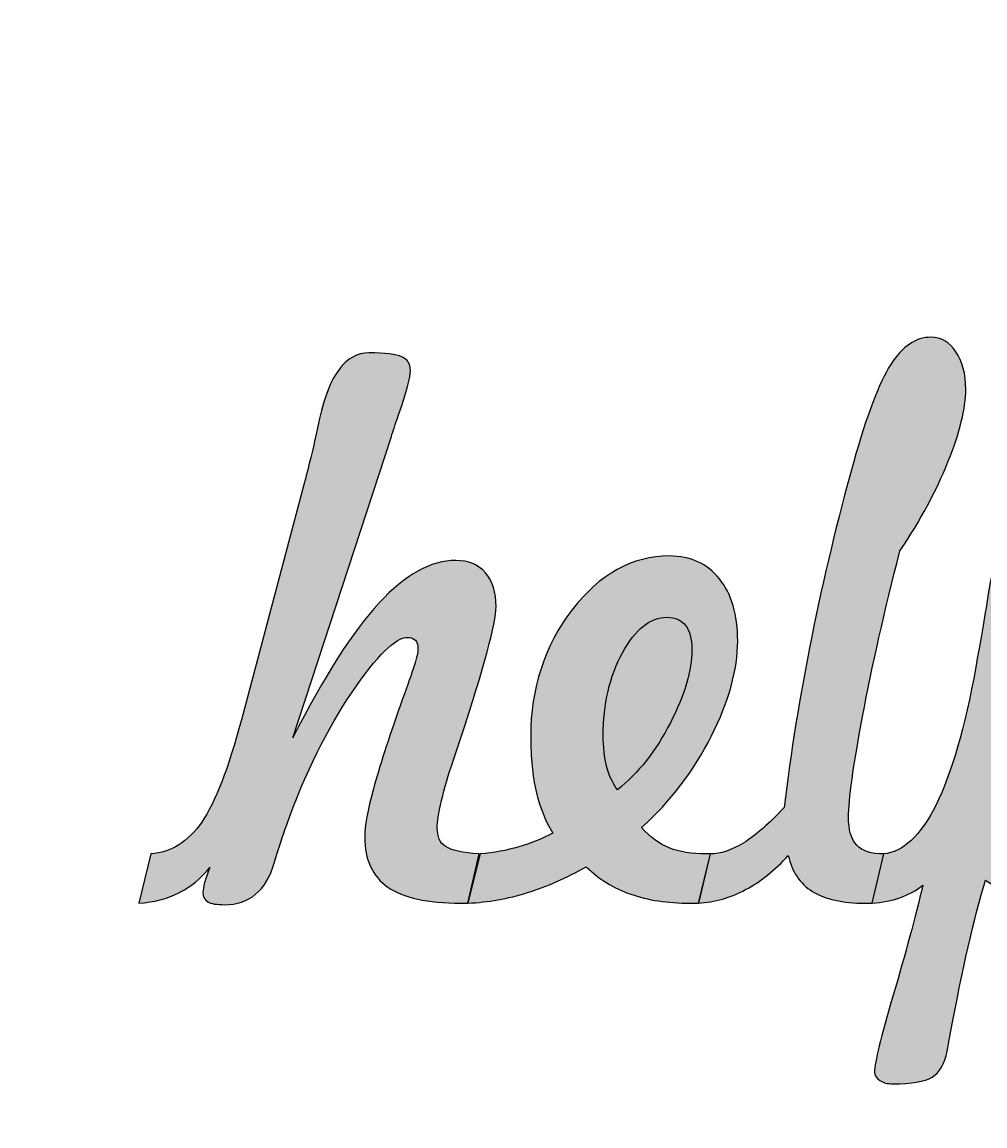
# Model space of a CAD drawing. Extents: x -236 to 261, y -182 to 182.
# Drawn here: x 53.83 to 62.92, y 5.43 to 15.86 of the extents above; entities that cross this region are included whole.
import ezdxf

# ---------------------------------------------------------------- set-up
doc = ezdxf.new("R2010")
doc.units = 0
doc.header["$MEASUREMENT"] = 0
doc.layers.add('CALQUE_PAR_D_FAUT', color=7, linetype='CONTINUOUS')

msp = doc.modelspace()

# ---------------------------------------------------------------- hatches: boundary and pattern name
at = {"layer": 'CALQUE_PAR_D_FAUT'}
h = msp.add_hatch(color=250, dxfattribs=at)
edge = h.paths.add_edge_path()
edge.add_spline(control_points=[(60.219, 7.5381), (60.219, 7.5381), (60.3274, 8.0038), (60.3274, 8.0038), (60.4269, 8.0038), (60.5324, 8.0391), (60.6456, 8.1084), (60.7579, 8.179), (60.8847, 8.2895), (61.0263, 8.4412), (61.0888, 8.9633), (61.1766, 9.5007), (61.2879, 10.0558), (61.3991, 10.6108), (61.531, 11.1588), (61.6813, 11.7009), (61.8072, 12.1489), (61.9253, 12.4582), (62.0347, 12.6299), (62.145, 12.8004), (62.2709, 12.8863), (62.4143, 12.8863), (62.5101, 12.8863), (62.5881, 12.8404), (62.6506, 12.7487), (62.7121, 12.6569), (62.7433, 12.5382), (62.7433, 12.3935), (62.7433, 12.2148), (62.6877, 11.9867), (62.5754, 11.7091), (62.4641, 11.4328), (62.3128, 11.1518), (62.1215, 10.8672), (61.9751, 10.2992), (61.857, 9.7783), (61.7681, 9.3032), (61.6793, 8.8269), (61.6354, 8.5118), (61.6354, 8.3554), (61.6354, 8.2307), (61.6608, 8.1414), (61.7125, 8.0861), (61.7642, 8.0308), (61.8501, 8.0038), (61.9702, 8.0038), (61.9702, 8.0038), (61.8589, 7.5381), (61.8589, 7.5381), (61.8589, 7.5381), (61.7925, 7.5381), (61.7925, 7.5381), (61.5788, 7.5381), (61.4128, 7.5746), (61.2947, 7.6486), (61.1766, 7.7216), (61.1005, 7.8356), (61.0664, 7.9897), (60.9404, 7.8497), (60.8057, 7.7415), (60.6622, 7.6663), (60.5197, 7.5899), (60.3713, 7.5475), (60.219, 7.5381)], knot_values=[0, 0, 0, 0, 0.047619, 0.047619, 0.047619, 0.0952381, 0.0952381, 0.0952381, 0.1428571, 0.1428571, 0.1428571, 0.1904762, 0.1904762, 0.1904762, 0.2380952, 0.2380952, 0.2380952, 0.2857143, 0.2857143, 0.2857143, 0.3333333, 0.3333333, 0.3333333, 0.3809524, 0.3809524, 0.3809524, 0.4285714, 0.4285714, 0.4285714, 0.4761905, 0.4761905, 0.4761905, 0.5238095, 0.5238095, 0.5238095, 0.5714286, 0.5714286, 0.5714286, 0.6190476, 0.6190476, 0.6190476, 0.6666667, 0.6666667, 0.6666667, 0.7142857, 0.7142857, 0.7142857, 0.7619048, 0.7619048, 0.7619048, 0.8095238, 0.8095238, 0.8095238, 0.8571429, 0.8571429, 0.8571429, 0.9047619, 0.9047619, 0.9047619, 0.952381, 0.952381, 0.952381, 1, 1, 1, 1], degree=3, periodic=1)
h = msp.add_hatch(color=250, dxfattribs=at)
edge = h.paths.add_edge_path()
edge.add_spline(control_points=[(55.6001, 7.8756), (55.5171, 7.7721), (55.4194, 7.6922), (55.3082, 7.6369), (55.1969, 7.5804), (55.071, 7.5475), (54.9304, 7.5381), (54.9304, 7.5381), (55.0427, 8.0038), (55.0427, 8.0038), (55.234, 8.0179), (55.394, 8.1178), (55.523, 8.3036), (55.6508, 8.4894), (55.7757, 8.8116), (55.8977, 9.2714), (55.8977, 9.2714), (56.4952, 11.5175), (56.4952, 11.5175), (56.5381, 11.6786), (56.5859, 11.8785), (56.6377, 12.1172), (56.7275, 12.5311), (56.8826, 12.7381), (57.1033, 12.7381), (57.2565, 12.7381), (57.36, 12.7263), (57.4136, 12.7016), (57.4684, 12.6781), (57.4957, 12.6358), (57.4957, 12.5758), (57.4957, 12.5123), (57.4586, 12.37), (57.3834, 12.1525), (57.3531, 12.0643), (57.3307, 11.9973), (57.3151, 11.949), (57.3151, 11.949), (56.3829, 9.1021), (56.3829, 9.1021), (56.6806, 9.683), (56.9529, 10.1075), (57.1999, 10.3756), (57.4469, 10.6426), (57.688, 10.7766), (57.9242, 10.7766), (58.0443, 10.7766), (58.138, 10.7378), (58.2043, 10.6614), (58.2717, 10.5838), (58.3049, 10.4768), (58.3049, 10.3392), (58.3049, 10.1851), (58.1936, 9.7736), (57.9711, 9.1021), (57.9711, 9.1021), (57.9027, 8.8928), (57.9027, 8.8928), (57.8549, 8.7552), (57.8178, 8.6258), (57.7895, 8.5071), (57.7621, 8.3871), (57.7485, 8.3025), (57.7485, 8.2519), (57.7485, 8.1672), (57.7748, 8.1073), (57.8285, 8.0732), (57.8812, 8.0379), (57.9877, 8.0155), (58.1448, 8.0038), (58.1448, 8.0038), (58.0365, 7.5381), (58.0365, 7.5381), (58.0365, 7.5381), (57.9711, 7.5381), (57.9711, 7.5381), (57.6577, 7.5381), (57.4283, 7.5887), (57.2819, 7.6898), (57.1365, 7.7909), (57.0633, 7.9497), (57.0633, 8.1649), (57.0633, 8.2637), (57.0906, 8.4154), (57.1462, 8.62), (57.2019, 8.8246), (57.2858, 9.0856), (57.398, 9.402), (57.398, 9.402), (57.4205, 9.4678), (57.4205, 9.4678), (57.5182, 9.7312), (57.567, 9.8876), (57.567, 9.9358), (57.567, 9.9758), (57.5592, 10.004), (57.5426, 10.0229), (57.5269, 10.0405), (57.5016, 10.0499), (57.4674, 10.0499), (57.3541, 10.0499), (57.1804, 9.8782), (56.9451, 9.5337), (56.7099, 9.1891), (56.503, 8.7705), (56.3262, 8.2789), (56.2901, 8.1802), (56.2511, 8.0602), (56.2091, 7.9168), (56.1291, 7.6545), (55.9729, 7.524), (55.7406, 7.524), (55.6645, 7.524), (55.6108, 7.5322), (55.5805, 7.5499), (55.5503, 7.5675), (55.5347, 7.5981), (55.5347, 7.6416), (55.5347, 7.6639), (55.5395, 7.6945), (55.5503, 7.7333), (55.561, 7.7709), (55.5776, 7.8192), (55.6001, 7.8756)], knot_values=[0, 0, 0, 0, 0.0243902, 0.0243902, 0.0243902, 0.0487805, 0.0487805, 0.0487805, 0.0731707, 0.0731707, 0.0731707, 0.097561, 0.097561, 0.097561, 0.1219512, 0.1219512, 0.1219512, 0.1463415, 0.1463415, 0.1463415, 0.1707317, 0.1707317, 0.1707317, 0.195122, 0.195122, 0.195122, 0.2195122, 0.2195122, 0.2195122, 0.2439024, 0.2439024, 0.2439024, 0.2682927, 0.2682927, 0.2682927, 0.2926829, 0.2926829, 0.2926829, 0.3170732, 0.3170732, 0.3170732, 0.3414634, 0.3414634, 0.3414634, 0.3658537, 0.3658537, 0.3658537, 0.3902439, 0.3902439, 0.3902439, 0.4146341, 0.4146341, 0.4146341, 0.4390244, 0.4390244, 0.4390244, 0.4634146, 0.4634146, 0.4634146, 0.4878049, 0.4878049, 0.4878049, 0.5121951, 0.5121951, 0.5121951, 0.5365854, 0.5365854, 0.5365854, 0.5609756, 0.5609756, 0.5609756, 0.5853659, 0.5853659, 0.5853659, 0.6097561, 0.6097561, 0.6097561, 0.6341463, 0.6341463, 0.6341463, 0.6585366, 0.6585366, 0.6585366, 0.6829268, 0.6829268, 0.6829268, 0.7073171, 0.7073171, 0.7073171, 0.7317073, 0.7317073, 0.7317073, 0.7560976, 0.7560976, 0.7560976, 0.7804878, 0.7804878, 0.7804878, 0.804878, 0.804878, 0.804878, 0.8292683, 0.8292683, 0.8292683, 0.8536585, 0.8536585, 0.8536585, 0.8780488, 0.8780488, 0.8780488, 0.902439, 0.902439, 0.902439, 0.9268293, 0.9268293, 0.9268293, 0.9512195, 0.9512195, 0.9512195, 0.9756098, 0.9756098, 0.9756098, 1, 1, 1, 1], degree=3, periodic=1)
h = msp.add_hatch(color=250, dxfattribs=at)
edge = h.paths.add_edge_path()
edge.add_spline(control_points=[(62.9297, 7.7557), (62.8233, 7.4029), (62.7121, 6.9172), (62.5959, 6.2987), (62.5842, 6.2305), (62.5745, 6.1776), (62.5667, 6.1411), (62.5442, 6.0188), (62.4974, 5.9365), (62.426, 5.8942), (62.3538, 5.8518), (62.2299, 5.8307), (62.0532, 5.8307), (62.0035, 5.8307), (61.9624, 5.8412), (61.9302, 5.8636), (61.898, 5.8847), (61.8814, 5.9118), (61.8814, 5.9447), (61.8814, 6.0317), (61.9399, 6.2728), (62.0571, 6.6691), (62.1742, 7.0654), (62.2679, 7.4123), (62.3382, 7.7074), (62.2718, 7.6569), (62.1996, 7.6181), (62.1215, 7.5899), (62.0435, 7.5628), (61.9546, 7.5452), (61.856, 7.5381), (61.856, 7.5381), (61.9644, 8.0038), (61.9644, 8.0038), (62.3372, 8.0355), (62.6291, 8.6235), (62.839, 9.7677), (62.839, 9.7677), (62.8526, 9.85), (62.8526, 9.85), (62.8829, 10.0111), (62.918, 10.2145), (62.9561, 10.4627), (63.0489, 11.053), (63.2285, 11.3481), (63.493, 11.3481), (63.5828, 11.3481), (63.6472, 11.3352), (63.6882, 11.3105), (63.7292, 11.2846), (63.7497, 11.2458), (63.7497, 11.1929), (63.7497, 11.1353), (63.6863, 10.8754), (63.5584, 10.4109), (63.4559, 10.0323), (63.3709, 9.7171), (63.3046, 9.4643), (63.5477, 9.9676), (63.7614, 10.3192), (63.943, 10.5191), (64.1246, 10.719), (64.3178, 10.819), (64.5219, 10.819), (64.72, 10.819), (64.883, 10.7355), (65.0109, 10.5697), (65.1388, 10.4027), (65.2022, 10.1875), (65.2022, 9.9229), (65.2022, 9.6195), (65.1319, 9.3149), (64.9904, 9.008), (64.8498, 8.7011), (64.6448, 8.4071), (64.3754, 8.1237), (64.4613, 8.0826), (64.557, 8.052), (64.6634, 8.0332), (64.7688, 8.0132), (64.8859, 8.0038), (65.0138, 8.0038), (65.0138, 8.0038), (64.9015, 7.5381), (64.9015, 7.5381), (64.9015, 7.5381), (64.8273, 7.5381), (64.8273, 7.5381), (64.6712, 7.5381), (64.5267, 7.5581), (64.3929, 7.5969), (64.2592, 7.6357), (64.1363, 7.6957), (64.024, 7.7768), (63.9254, 7.7169), (63.8219, 7.671), (63.7155, 7.6369), (63.6092, 7.604), (63.5047, 7.5875), (63.4041, 7.5875), (63.3241, 7.5875), (63.245, 7.6016), (63.167, 7.631), (63.0889, 7.6592), (63.0098, 7.7016), (62.9297, 7.7557)], knot_values=[0, 0, 0, 0, 0.0285714, 0.0285714, 0.0285714, 0.0571429, 0.0571429, 0.0571429, 0.0857143, 0.0857143, 0.0857143, 0.1142857, 0.1142857, 0.1142857, 0.1428571, 0.1428571, 0.1428571, 0.1714286, 0.1714286, 0.1714286, 0.2, 0.2, 0.2, 0.2285714, 0.2285714, 0.2285714, 0.2571429, 0.2571429, 0.2571429, 0.2857143, 0.2857143, 0.2857143, 0.3142857, 0.3142857, 0.3142857, 0.3428571, 0.3428571, 0.3428571, 0.3714286, 0.3714286, 0.3714286, 0.4, 0.4, 0.4, 0.4285714, 0.4285714, 0.4285714, 0.4571429, 0.4571429, 0.4571429, 0.4857143, 0.4857143, 0.4857143, 0.5142857, 0.5142857, 0.5142857, 0.5428571, 0.5428571, 0.5428571, 0.5714286, 0.5714286, 0.5714286, 0.6, 0.6, 0.6, 0.6285714, 0.6285714, 0.6285714, 0.6571429, 0.6571429, 0.6571429, 0.6857143, 0.6857143, 0.6857143, 0.7142857, 0.7142857, 0.7142857, 0.7428571, 0.7428571, 0.7428571, 0.7714286, 0.7714286, 0.7714286, 0.8, 0.8, 0.8, 0.8285714, 0.8285714, 0.8285714, 0.8571429, 0.8571429, 0.8571429, 0.8857143, 0.8857143, 0.8857143, 0.9142857, 0.9142857, 0.9142857, 0.9428571, 0.9428571, 0.9428571, 0.9714286, 0.9714286, 0.9714286, 1, 1, 1, 1], degree=3, periodic=1)
h = msp.add_hatch(color=250, dxfattribs=at)
edge = h.paths.add_edge_path()
edge.add_spline(control_points=[(59.157, 7.8827), (58.9726, 7.7768), (58.787, 7.6957), (58.6016, 7.6381), (58.4151, 7.5804), (58.2287, 7.5475), (58.0394, 7.5381), (58.0394, 7.5381), (58.1545, 8.0038), (58.1545, 8.0038), (58.2853, 8.0155), (58.4073, 8.0367), (58.5186, 8.0696), (58.6299, 8.1014), (58.7382, 8.1449), (58.8427, 8.2002), (58.7704, 8.3154), (58.7177, 8.4459), (58.6836, 8.5929), (58.6494, 8.7399), (58.6319, 8.9128), (58.6319, 9.1103), (58.6319, 9.5689), (58.7617, 9.9688), (59.0223, 10.3086), (59.2829, 10.6485), (59.5904, 10.819), (59.9448, 10.819), (60.1429, 10.819), (60.3, 10.7472), (60.4152, 10.6038), (60.5304, 10.4603), (60.588, 10.2639), (60.588, 10.0158), (60.588, 9.7453), (60.5051, 9.4455), (60.34, 9.1186), (60.1751, 8.7917), (59.9555, 8.5024), (59.6802, 8.2519), (59.7602, 8.1625), (59.8471, 8.099), (59.9418, 8.0602), (60.0365, 8.0226), (60.1527, 8.0038), (60.2903, 8.0038), (60.2903, 8.0038), (60.3303, 8.0038), (60.3303, 8.0038), (60.3303, 8.0038), (60.218, 7.5381), (60.218, 7.5381), (60.218, 7.5381), (60.14, 7.5381), (60.14, 7.5381), (59.9272, 7.5381), (59.7388, 7.5663), (59.5777, 7.6228), (59.4157, 7.6792), (59.2751, 7.7662), (59.157, 7.8827)], knot_values=[0, 0, 0, 0, 0.05, 0.05, 0.05, 0.1, 0.1, 0.1, 0.15, 0.15, 0.15, 0.2, 0.2, 0.2, 0.25, 0.25, 0.25, 0.3, 0.3, 0.3, 0.35, 0.35, 0.35, 0.4, 0.4, 0.4, 0.45, 0.45, 0.45, 0.5, 0.5, 0.5, 0.55, 0.55, 0.55, 0.6, 0.6, 0.6, 0.65, 0.65, 0.65, 0.7, 0.7, 0.7, 0.75, 0.75, 0.75, 0.8, 0.8, 0.8, 0.85, 0.85, 0.85, 0.9, 0.9, 0.9, 0.95, 0.95, 0.95, 1, 1, 1, 1], degree=3, periodic=1)
h = msp.add_hatch(color=250, dxfattribs=at)
edge = h.paths.add_edge_path()
edge.add_spline(control_points=[(59.4518, 8.6106), (59.65, 8.767), (59.8168, 8.9775), (59.9516, 9.2432), (60.0873, 9.5078), (60.1546, 9.7395), (60.1546, 9.937), (60.1546, 10.0358), (60.1351, 10.1111), (60.0951, 10.1628), (60.0551, 10.2145), (59.9965, 10.2404), (59.9203, 10.2404), (59.7622, 10.2404), (59.6217, 10.1287), (59.4997, 9.9041), (59.3776, 9.6807), (59.3171, 9.4208), (59.3171, 9.1244), (59.3171, 9.0116), (59.3278, 8.914), (59.3483, 8.8328), (59.3698, 8.7517), (59.4039, 8.6776), (59.4518, 8.6106)], knot_values=[0, 0, 0, 0, 0.125, 0.125, 0.125, 0.25, 0.25, 0.25, 0.375, 0.375, 0.375, 0.5, 0.5, 0.5, 0.625, 0.625, 0.625, 0.75, 0.75, 0.75, 0.875, 0.875, 0.875, 1, 1, 1, 1], degree=3, periodic=1)

# ---------------------------------------------------------------- linework, layer by layer
at = {"layer": 'CALQUE_PAR_D_FAUT', "color": 1}
msp.add_open_spline([(-230.5187, 181.5562), (-231.8457, 181.5553), (-233.1179, 181.0274), (-234.0556, 180.0885), (-234.9933, 179.1497), (-235.5196, 177.8831), (-235.5187, 176.5562), (-235.5187, 176.5562), (-235.5187, -8.4438), (-235.5187, -8.4438), (-235.5179, -9.7708), (-234.99, -11.043), (-234.0511, -11.9807), (-233.1123, -12.9184), (-231.8457, -13.4447), (-230.5187, -13.4438), (-230.5187, -13.4438), (115.1243, -13.4438), (115.1243, -13.4438), (116.4513, -13.443), (117.7235, -12.9151), (118.6612, -11.9762), (119.5989, -11.0373), (120.1252, -9.7708), (120.1243, -8.4438), (120.1243, -8.4438), (120.1243, 88.0484), (120.1243, 88.0484), (120.1243, 88.0484), (120.1243, 96.0484), (120.1243, 96.0484), (120.1243, 96.0484), (120.1243, 176.5562), (120.1243, 176.5562), (120.1235, 177.8831), (119.5956, 179.1553), (118.6567, 180.093), (117.7179, 181.0307), (116.4513, 181.557), (115.1243, 181.5562), (115.1243, 181.5562), (-230.5187, 181.5562), (-230.5187, 181.5562), (-230.5187, 181.5562), (-230.5187, 181.5562), (-230.5187, 181.5562)], degree=3, knots=[0, 0, 0, 0, 0.0666667, 0.0666667, 0.0666667, 0.1333333, 0.1333333, 0.1333333, 0.2, 0.2, 0.2, 0.2666667, 0.2666667, 0.2666667, 0.3333333, 0.3333333, 0.3333333, 0.4, 0.4, 0.4, 0.4666667, 0.4666667, 0.4666667, 0.5333333, 0.5333333, 0.5333333, 0.6, 0.6, 0.6, 0.6666667, 0.6666667, 0.6666667, 0.7333333, 0.7333333, 0.7333333, 0.8, 0.8, 0.8, 0.8666667, 0.8666667, 0.8666667, 0.9333333, 0.9333333, 0.9333333, 1, 1, 1, 1], dxfattribs=at)
at = {"layer": 'CALQUE_PAR_D_FAUT', "color": 250}
for points, knots in [([(60.219, 7.5381), (60.219, 7.5381), (60.3274, 8.0038), (60.3274, 8.0038), (60.4269, 8.0038), (60.5324, 8.0391), (60.6456, 8.1084), (60.7579, 8.179), (60.8847, 8.2895), (61.0263, 8.4412), (61.0888, 8.9633), (61.1766, 9.5007), (61.2879, 10.0558), (61.3991, 10.6108), (61.531, 11.1588), (61.6813, 11.7009), (61.8072, 12.1489), (61.9253, 12.4582), (62.0347, 12.6299), (62.145, 12.8004), (62.2709, 12.8863), (62.4143, 12.8863), (62.5101, 12.8863), (62.5881, 12.8404), (62.6506, 12.7487), (62.7121, 12.6569), (62.7433, 12.5382), (62.7433, 12.3935), (62.7433, 12.2148), (62.6877, 11.9867), (62.5754, 11.7091), (62.4641, 11.4328), (62.3128, 11.1518), (62.1215, 10.8672), (61.9751, 10.2992), (61.857, 9.7783), (61.7681, 9.3032), (61.6793, 8.8269), (61.6354, 8.5118), (61.6354, 8.3554), (61.6354, 8.2307), (61.6608, 8.1414), (61.7125, 8.0861), (61.7642, 8.0308), (61.8501, 8.0038), (61.9702, 8.0038), (61.9702, 8.0038), (61.8589, 7.5381), (61.8589, 7.5381), (61.8589, 7.5381), (61.7925, 7.5381), (61.7925, 7.5381), (61.5788, 7.5381), (61.4128, 7.5746), (61.2947, 7.6486), (61.1766, 7.7216), (61.1005, 7.8356), (61.0664, 7.9897), (60.9404, 7.8497), (60.8057, 7.7415), (60.6622, 7.6663), (60.5197, 7.5899), (60.3713, 7.5475), (60.219, 7.5381)], [0, 0, 0, 0, 0.047619, 0.047619, 0.047619, 0.0952381, 0.0952381, 0.0952381, 0.1428571, 0.1428571, 0.1428571, 0.1904762, 0.1904762, 0.1904762, 0.2380952, 0.2380952, 0.2380952, 0.2857143, 0.2857143, 0.2857143, 0.3333333, 0.3333333, 0.3333333, 0.3809524, 0.3809524, 0.3809524, 0.4285714, 0.4285714, 0.4285714, 0.4761905, 0.4761905, 0.4761905, 0.5238095, 0.5238095, 0.5238095, 0.5714286, 0.5714286, 0.5714286, 0.6190476, 0.6190476, 0.6190476, 0.6666667, 0.6666667, 0.6666667, 0.7142857, 0.7142857, 0.7142857, 0.7619048, 0.7619048, 0.7619048, 0.8095238, 0.8095238, 0.8095238, 0.8571429, 0.8571429, 0.8571429, 0.9047619, 0.9047619, 0.9047619, 0.952381, 0.952381, 0.952381, 1, 1, 1, 1]), ([(55.6001, 7.8756), (55.5171, 7.7721), (55.4194, 7.6922), (55.3082, 7.6369), (55.1969, 7.5804), (55.071, 7.5475), (54.9304, 7.5381), (54.9304, 7.5381), (55.0427, 8.0038), (55.0427, 8.0038), (55.234, 8.0179), (55.394, 8.1178), (55.523, 8.3036), (55.6508, 8.4894), (55.7757, 8.8116), (55.8977, 9.2714), (55.8977, 9.2714), (56.4952, 11.5175), (56.4952, 11.5175), (56.5381, 11.6786), (56.5859, 11.8785), (56.6377, 12.1172), (56.7275, 12.5311), (56.8826, 12.7381), (57.1033, 12.7381), (57.2565, 12.7381), (57.36, 12.7263), (57.4136, 12.7016), (57.4684, 12.6781), (57.4957, 12.6358), (57.4957, 12.5758), (57.4957, 12.5123), (57.4586, 12.37), (57.3834, 12.1525), (57.3531, 12.0643), (57.3307, 11.9973), (57.3151, 11.949), (57.3151, 11.949), (56.3829, 9.1021), (56.3829, 9.1021), (56.6806, 9.683), (56.9529, 10.1075), (57.1999, 10.3756), (57.4469, 10.6426), (57.688, 10.7766), (57.9242, 10.7766), (58.0443, 10.7766), (58.138, 10.7378), (58.2043, 10.6614), (58.2717, 10.5838), (58.3049, 10.4768), (58.3049, 10.3392), (58.3049, 10.1851), (58.1936, 9.7736), (57.9711, 9.1021), (57.9711, 9.1021), (57.9027, 8.8928), (57.9027, 8.8928), (57.8549, 8.7552), (57.8178, 8.6258), (57.7895, 8.5071), (57.7621, 8.3871), (57.7485, 8.3025), (57.7485, 8.2519), (57.7485, 8.1672), (57.7748, 8.1073), (57.8285, 8.0732), (57.8812, 8.0379), (57.9877, 8.0155), (58.1448, 8.0038), (58.1448, 8.0038), (58.0365, 7.5381), (58.0365, 7.5381), (58.0365, 7.5381), (57.9711, 7.5381), (57.9711, 7.5381), (57.6577, 7.5381), (57.4283, 7.5887), (57.2819, 7.6898), (57.1365, 7.7909), (57.0633, 7.9497), (57.0633, 8.1649), (57.0633, 8.2637), (57.0906, 8.4154), (57.1462, 8.62), (57.2019, 8.8246), (57.2858, 9.0856), (57.398, 9.402), (57.398, 9.402), (57.4205, 9.4678), (57.4205, 9.4678), (57.5182, 9.7312), (57.567, 9.8876), (57.567, 9.9358), (57.567, 9.9758), (57.5592, 10.004), (57.5426, 10.0229), (57.5269, 10.0405), (57.5016, 10.0499), (57.4674, 10.0499), (57.3541, 10.0499), (57.1804, 9.8782), (56.9451, 9.5337), (56.7099, 9.1891), (56.503, 8.7705), (56.3262, 8.2789), (56.2901, 8.1802), (56.2511, 8.0602), (56.2091, 7.9168), (56.1291, 7.6545), (55.9729, 7.524), (55.7406, 7.524), (55.6645, 7.524), (55.6108, 7.5322), (55.5805, 7.5499), (55.5503, 7.5675), (55.5347, 7.5981), (55.5347, 7.6416), (55.5347, 7.6639), (55.5395, 7.6945), (55.5503, 7.7333), (55.561, 7.7709), (55.5776, 7.8192), (55.6001, 7.8756)], [0, 0, 0, 0, 0.0243902, 0.0243902, 0.0243902, 0.0487805, 0.0487805, 0.0487805, 0.0731707, 0.0731707, 0.0731707, 0.097561, 0.097561, 0.097561, 0.1219512, 0.1219512, 0.1219512, 0.1463415, 0.1463415, 0.1463415, 0.1707317, 0.1707317, 0.1707317, 0.195122, 0.195122, 0.195122, 0.2195122, 0.2195122, 0.2195122, 0.2439024, 0.2439024, 0.2439024, 0.2682927, 0.2682927, 0.2682927, 0.2926829, 0.2926829, 0.2926829, 0.3170732, 0.3170732, 0.3170732, 0.3414634, 0.3414634, 0.3414634, 0.3658537, 0.3658537, 0.3658537, 0.3902439, 0.3902439, 0.3902439, 0.4146341, 0.4146341, 0.4146341, 0.4390244, 0.4390244, 0.4390244, 0.4634146, 0.4634146, 0.4634146, 0.4878049, 0.4878049, 0.4878049, 0.5121951, 0.5121951, 0.5121951, 0.5365854, 0.5365854, 0.5365854, 0.5609756, 0.5609756, 0.5609756, 0.5853659, 0.5853659, 0.5853659, 0.6097561, 0.6097561, 0.6097561, 0.6341463, 0.6341463, 0.6341463, 0.6585366, 0.6585366, 0.6585366, 0.6829268, 0.6829268, 0.6829268, 0.7073171, 0.7073171, 0.7073171, 0.7317073, 0.7317073, 0.7317073, 0.7560976, 0.7560976, 0.7560976, 0.7804878, 0.7804878, 0.7804878, 0.804878, 0.804878, 0.804878, 0.8292683, 0.8292683, 0.8292683, 0.8536585, 0.8536585, 0.8536585, 0.8780488, 0.8780488, 0.8780488, 0.902439, 0.902439, 0.902439, 0.9268293, 0.9268293, 0.9268293, 0.9512195, 0.9512195, 0.9512195, 0.9756098, 0.9756098, 0.9756098, 1, 1, 1, 1]), ([(62.9297, 7.7557), (62.8233, 7.4029), (62.7121, 6.9172), (62.5959, 6.2987), (62.5842, 6.2305), (62.5745, 6.1776), (62.5667, 6.1411), (62.5442, 6.0188), (62.4974, 5.9365), (62.426, 5.8942), (62.3538, 5.8518), (62.2299, 5.8307), (62.0532, 5.8307), (62.0035, 5.8307), (61.9624, 5.8412), (61.9302, 5.8636), (61.898, 5.8847), (61.8814, 5.9118), (61.8814, 5.9447), (61.8814, 6.0317), (61.9399, 6.2728), (62.0571, 6.6691), (62.1742, 7.0654), (62.2679, 7.4123), (62.3382, 7.7074), (62.2718, 7.6569), (62.1996, 7.6181), (62.1215, 7.5899), (62.0435, 7.5628), (61.9546, 7.5452), (61.856, 7.5381), (61.856, 7.5381), (61.9644, 8.0038), (61.9644, 8.0038), (62.3372, 8.0355), (62.6291, 8.6235), (62.839, 9.7677), (62.839, 9.7677), (62.8526, 9.85), (62.8526, 9.85), (62.8829, 10.0111), (62.918, 10.2145), (62.9561, 10.4627), (63.0489, 11.053), (63.2285, 11.3481), (63.493, 11.3481), (63.5828, 11.3481), (63.6472, 11.3352), (63.6882, 11.3105), (63.7292, 11.2846), (63.7497, 11.2458), (63.7497, 11.1929), (63.7497, 11.1353), (63.6863, 10.8754), (63.5584, 10.4109), (63.4559, 10.0323), (63.3709, 9.7171), (63.3046, 9.4643), (63.5477, 9.9676), (63.7614, 10.3192), (63.943, 10.5191), (64.1246, 10.719), (64.3178, 10.819), (64.5219, 10.819), (64.72, 10.819), (64.883, 10.7355), (65.0109, 10.5697), (65.1388, 10.4027), (65.2022, 10.1875), (65.2022, 9.9229), (65.2022, 9.6195), (65.1319, 9.3149), (64.9904, 9.008), (64.8498, 8.7011), (64.6448, 8.4071), (64.3754, 8.1237), (64.4613, 8.0826), (64.557, 8.052), (64.6634, 8.0332), (64.7688, 8.0132), (64.8859, 8.0038), (65.0138, 8.0038), (65.0138, 8.0038), (64.9015, 7.5381), (64.9015, 7.5381), (64.9015, 7.5381), (64.8273, 7.5381), (64.8273, 7.5381), (64.6712, 7.5381), (64.5267, 7.5581), (64.3929, 7.5969), (64.2592, 7.6357), (64.1363, 7.6957), (64.024, 7.7768), (63.9254, 7.7169), (63.8219, 7.671), (63.7155, 7.6369), (63.6092, 7.604), (63.5047, 7.5875), (63.4041, 7.5875), (63.3241, 7.5875), (63.245, 7.6016), (63.167, 7.631), (63.0889, 7.6592), (63.0098, 7.7016), (62.9297, 7.7557)], [0, 0, 0, 0, 0.0285714, 0.0285714, 0.0285714, 0.0571429, 0.0571429, 0.0571429, 0.0857143, 0.0857143, 0.0857143, 0.1142857, 0.1142857, 0.1142857, 0.1428571, 0.1428571, 0.1428571, 0.1714286, 0.1714286, 0.1714286, 0.2, 0.2, 0.2, 0.2285714, 0.2285714, 0.2285714, 0.2571429, 0.2571429, 0.2571429, 0.2857143, 0.2857143, 0.2857143, 0.3142857, 0.3142857, 0.3142857, 0.3428571, 0.3428571, 0.3428571, 0.3714286, 0.3714286, 0.3714286, 0.4, 0.4, 0.4, 0.4285714, 0.4285714, 0.4285714, 0.4571429, 0.4571429, 0.4571429, 0.4857143, 0.4857143, 0.4857143, 0.5142857, 0.5142857, 0.5142857, 0.5428571, 0.5428571, 0.5428571, 0.5714286, 0.5714286, 0.5714286, 0.6, 0.6, 0.6, 0.6285714, 0.6285714, 0.6285714, 0.6571429, 0.6571429, 0.6571429, 0.6857143, 0.6857143, 0.6857143, 0.7142857, 0.7142857, 0.7142857, 0.7428571, 0.7428571, 0.7428571, 0.7714286, 0.7714286, 0.7714286, 0.8, 0.8, 0.8, 0.8285714, 0.8285714, 0.8285714, 0.8571429, 0.8571429, 0.8571429, 0.8857143, 0.8857143, 0.8857143, 0.9142857, 0.9142857, 0.9142857, 0.9428571, 0.9428571, 0.9428571, 0.9714286, 0.9714286, 0.9714286, 1, 1, 1, 1]), ([(59.157, 7.8827), (58.9726, 7.7768), (58.787, 7.6957), (58.6016, 7.6381), (58.4151, 7.5804), (58.2287, 7.5475), (58.0394, 7.5381), (58.0394, 7.5381), (58.1545, 8.0038), (58.1545, 8.0038), (58.2853, 8.0155), (58.4073, 8.0367), (58.5186, 8.0696), (58.6299, 8.1014), (58.7382, 8.1449), (58.8427, 8.2002), (58.7704, 8.3154), (58.7177, 8.4459), (58.6836, 8.5929), (58.6494, 8.7399), (58.6319, 8.9128), (58.6319, 9.1103), (58.6319, 9.5689), (58.7617, 9.9688), (59.0223, 10.3086), (59.2829, 10.6485), (59.5904, 10.819), (59.9448, 10.819), (60.1429, 10.819), (60.3, 10.7472), (60.4152, 10.6038), (60.5304, 10.4603), (60.588, 10.2639), (60.588, 10.0158), (60.588, 9.7453), (60.5051, 9.4455), (60.34, 9.1186), (60.1751, 8.7917), (59.9555, 8.5024), (59.6802, 8.2519), (59.7602, 8.1625), (59.8471, 8.099), (59.9418, 8.0602), (60.0365, 8.0226), (60.1527, 8.0038), (60.2903, 8.0038), (60.2903, 8.0038), (60.3303, 8.0038), (60.3303, 8.0038), (60.3303, 8.0038), (60.218, 7.5381), (60.218, 7.5381), (60.218, 7.5381), (60.14, 7.5381), (60.14, 7.5381), (59.9272, 7.5381), (59.7388, 7.5663), (59.5777, 7.6228), (59.4157, 7.6792), (59.2751, 7.7662), (59.157, 7.8827)], [0, 0, 0, 0, 0.05, 0.05, 0.05, 0.1, 0.1, 0.1, 0.15, 0.15, 0.15, 0.2, 0.2, 0.2, 0.25, 0.25, 0.25, 0.3, 0.3, 0.3, 0.35, 0.35, 0.35, 0.4, 0.4, 0.4, 0.45, 0.45, 0.45, 0.5, 0.5, 0.5, 0.55, 0.55, 0.55, 0.6, 0.6, 0.6, 0.65, 0.65, 0.65, 0.7, 0.7, 0.7, 0.75, 0.75, 0.75, 0.8, 0.8, 0.8, 0.85, 0.85, 0.85, 0.9, 0.9, 0.9, 0.95, 0.95, 0.95, 1, 1, 1, 1]), ([(59.4518, 8.6106), (59.65, 8.767), (59.8168, 8.9775), (59.9516, 9.2432), (60.0873, 9.5078), (60.1546, 9.7395), (60.1546, 9.937), (60.1546, 10.0358), (60.1351, 10.1111), (60.0951, 10.1628), (60.0551, 10.2145), (59.9965, 10.2404), (59.9203, 10.2404), (59.7622, 10.2404), (59.6217, 10.1287), (59.4997, 9.9041), (59.3776, 9.6807), (59.3171, 9.4208), (59.3171, 9.1244), (59.3171, 9.0116), (59.3278, 8.914), (59.3483, 8.8328), (59.3698, 8.7517), (59.4039, 8.6776), (59.4518, 8.6106)], [0, 0, 0, 0, 0.125, 0.125, 0.125, 0.25, 0.25, 0.25, 0.375, 0.375, 0.375, 0.5, 0.5, 0.5, 0.625, 0.625, 0.625, 0.75, 0.75, 0.75, 0.875, 0.875, 0.875, 1, 1, 1, 1])]:
    msp.add_open_spline(points, degree=3, knots=knots, dxfattribs=at)

doc.saveas('drawing.dxf')
